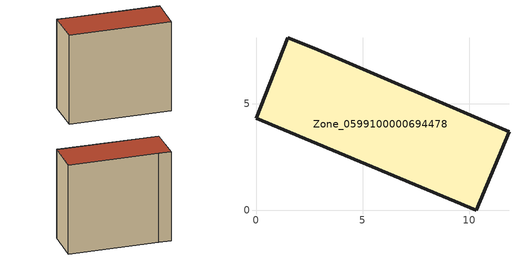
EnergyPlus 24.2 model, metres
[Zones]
Zone_0599100000694478
 floor ground (C_G): 10.34,0 0,4.32 1.49,8.1 2.73,7.6 11.88,3.69 z0.2
 wall outside (C_F): 10.34,0 11.88,3.69 2.73,7.6 1.49,8.1 0,4.32 10.34,0 z0.2:10.54
 roof outside (C_R): 0,4.32 10.34,0 11.88,3.69 2.73,7.6 1.49,8.1 z10.54
[BUILDING]
Pand.0599100000694478: North Axis=0; Terrain=City; Loads Convergence Tolerance Value=0.04; Temperature Convergence Tolerance Value=0.4; Solar Distribution=FullExterior; Maximum Number of Warmup Days=25; Minimum Number of Warmup Days=1
[Site:Location]
Rotterdam.The.Hague.AP_ZH_NLD Design_Conditions: Latitude=51.96; Longitude=4.45; Time Zone=1; Elevation=-4.5
[SITE:GROUNDTEMPERATURE:BUILDINGSURFACE]
18, 18, 18, 18, 18, 18, 18, 18, 18, 18, 18, 18
[MATERIAL] Thermal Absorptance=0.9; Solar Absorptance=0.7; Visible Absorptance=0.7
Name | Roughness | Thickness | Conductivity | Density | Specific Heat
G.TI.1946 | MediumSmooth | 0.15 | 1 | 540 | 1210
F.TI.1946 | Rough | 0.3 | 0.857143 | 1920 | 840
R.TI.1946 | MediumRough | 0.2 | 0.1 | 1500 | 1000
[CONSTRUCTION]
C_G: G.TI.1946
C_F: F.TI.1946
C_R: R.TI.1946
[ZONE]
Zone_0599100000694478: Type=1; Multiplier=1; Ceiling Height=Autocalculate; Volume=Autocalculate; Floor Area=autocalculate; Part of Total Floor Area=Yes
[ZONEINFILTRATION:DESIGNFLOWRATE]
Infil_Zone_0599100000694478: Zone or ZoneList or Space or SpaceList=Zone_0599100000694478; Schedule=AlwaysOn; Design Flow Rate Calculation Method=Flow/Area; Flow Rate per Floor Area=0.003; Constant Term Coefficient=1; Temperature Term Coefficient=0; Velocity Term Coefficient=0; Velocity Squared Term Coefficient=0
[HVACTEMPLATE:ZONE:IDEALLOADSAIRSYSTEM]
Zone_0599100000694478: Maximum Heating Supply Air Temperature=50; Minimum Cooling Supply Air Temperature=13; Maximum Heating Supply Air Humidity Ratio=0.0156; Minimum Cooling Supply Air Humidity Ratio=0.0077; Heating Limit=NoLimit; Cooling Limit=NoLimit; Dehumidification Control Type=ConstantSensibleHeatRatio; Cooling Sensible Heat Ratio=0.7; Dehumidification Setpoint=60; Humidification Control Type=None; Humidification Setpoint=30; Outdoor Air Method=None; Outdoor Air Flow Rate per Person=0.00944; Outdoor Air Flow Rate per Zone Floor Area=0; Outdoor Air Flow Rate per Zone=0; Demand Controlled Ventilation Type=None; Outdoor Air Economizer Type=NoEconomizer; Heat Recovery Type=None; Sensible Heat Recovery Effectiveness=0.7; Latent Heat Recovery Effectiveness=0.65
[ZONECONTROL:THERMOSTAT]
ThermostatControl_Zone_0599100000694478: Zone or ZoneList=Zone_0599100000694478; Control Type Schedule=DualSetpointControlType; Control 1=Thermostat_Zone_0599100000694478; Temperature Difference Between Cutout And Setpoint=0
[THERMOSTATSETPOINT:DUALSETPOINT]
Thermostat_Zone_0599100000694478: Heating Setpoint Temperature Schedule=HeatingSetpoint_Zone_0599100000694478; Cooling Setpoint Temperature Schedule=CoolingSetpoint_Zone_0599100000694478
[SCHEDULE:COMPACT]
HeatingSetpoint_Zone_0599100000694478: Through: 12/31, For: AllDays, Until: 24:00, 21
CoolingSetpoint_Zone_0599100000694478: Through: 12/31, For: AllDays, Until: 24:00, 24
DualSetpointControlType: Through: 12/31, For: AllDays, Until: 24:00, 4
AlwaysOn: Through: 12/31, For: AllDays, Until: 24:00, 1
